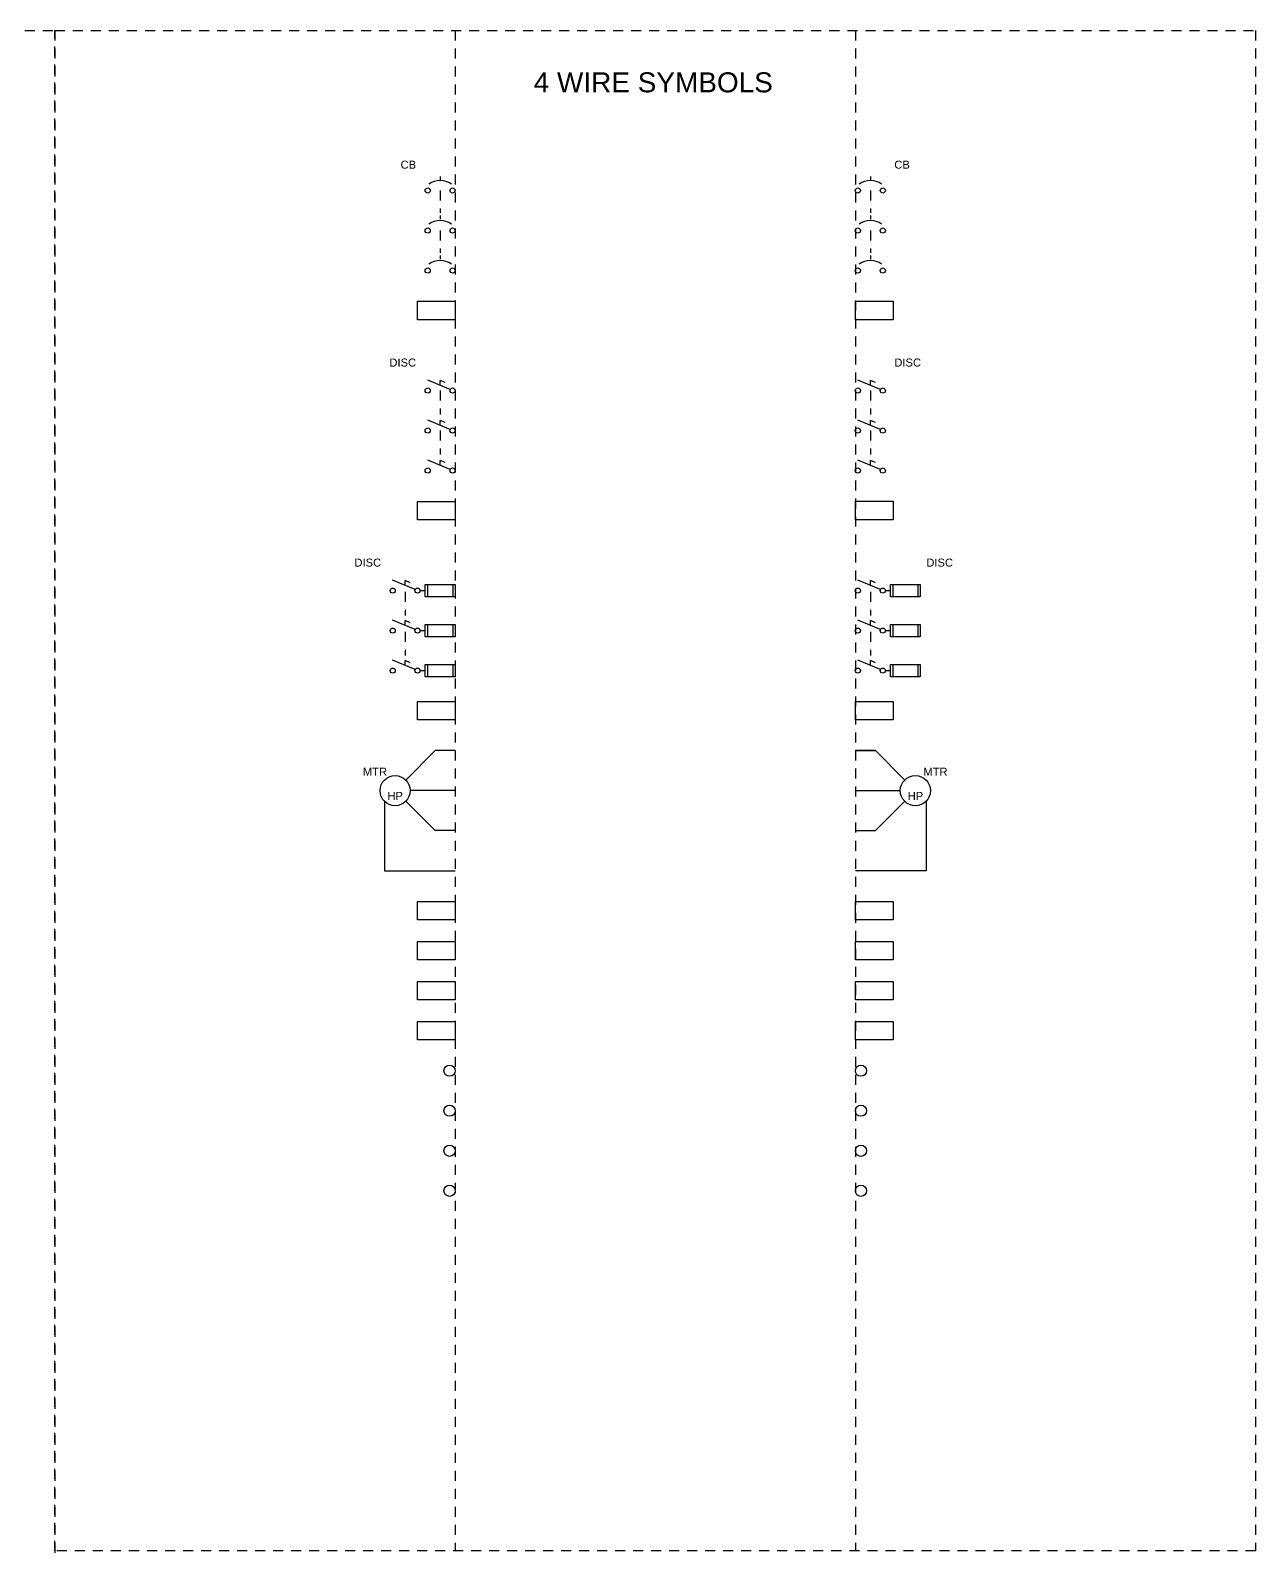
# Model space of a CAD drawing. Header units: inches. Extents: x 0 to 118, y -20 to 20.
# Drawn here: x 102.19 to 117.5, y -1.53 to 17.5 of the extents above; entities that cross this region are included whole.
import ezdxf
from ezdxf.enums import TextEntityAlignment as Align

# ---------------------------------------------------------------- set-up
doc = ezdxf.new("R2010")
doc.units = ezdxf.units.IN
doc.header["$MEASUREMENT"] = 0
doc.linetypes.add('HIDDEN2', pattern=[0.1875, 0.125, -0.0625])
for name, color, linetype in [('BORDER2', 220, 'HIDDEN2'), ('BREAKER CONNECT', 6, 'HIDDEN2'), ('WIRES', 7, 'Continuous')]:
    doc.layers.add(name, color=color, linetype=linetype)
doc.styles.add('INERCONNECT TABLES', font='arial.ttf', dxfattribs={"height": 0.1})
doc.styles.add('WD', font='arial.ttf', dxfattribs={"height": 1})

# ---------------------------------------------------------------- blocks, each defined once
blk = doc.blocks.new('CB-CB-CB-TB_Square_L')
blk.add_line((-0.188, 0.173), (-0.188, 0.126))
at = {"linetype": 'HIDDEN2'}
for p, q in [((-0.188, -0.313), (-0.188, -0.359)), ((-0.188, -0.813), (-0.188, -0.859))]:
    blk.add_line(p, q, dxfattribs=at)
blk.add_lwpolyline([(-0.472, -1.385), (0, -1.385), (0, -1.615), (-0.472, -1.615)], close=True)
for centre in [(-0.343, 0), (-0.032, 0), (-0.343, -0.5), (-0.032, -0.5), (-0.343, -1), (-0.032, -1)]:
    blk.add_circle(centre, 0.0322)
for centre in [(-0.188, -0.109), (-0.188, -0.609), (-0.188, -1.109)]:
    blk.add_arc(centre, 0.234, 53.1301, 126.8699)
at = {"layer": 'BREAKER CONNECT'}
for p, q in [((-0.188, 0), (-0.188, -0.281)), ((-0.188, -0.5), (-0.188, -0.781))]:
    blk.add_line(p, q, dxfattribs=at)
at = {"style": 'INERCONNECT TABLES', "flags": 8}
for tag, p in [('Tag1', (-0.488, 0.323)), ('Desc1', (-3.5, 0)), ('Desc2', (-3.5, -0.15)), ('Tag2', (-0.488, -0.163)), ('Desc3', (-3.5, -0.3)), ('Tag3', (-0.488, -0.663))]:
    blk.add_attdef(tag, text='', height=0.1, dxfattribs=at).set_placement(p, align=Align.MIDDLE_RIGHT)
blk.add_attdef('CB_Rating', text='', height=0.1, dxfattribs=at).set_placement((-0.188, 0.2), align=Align.CENTER)
at = {"flags": 9}
for tag, p, height, style in [('X2LINK', (-0.188, 0.219), 0.01, 'WD'), ('X4TERM01', (-0.375, 0), 0.0125, 'WD'), ('X8LINK', (-0.188, 0), 0.01, 'WD'), ('X1TERM02', (0, 0), 0.0125, 'WD'), ('FAMILY', (0.017, 0.152), 0.01, 'WD'), ('P/N', (0.017, 0.137), 0.01, 'INERCONNECT TABLES'), ('MFG', (0.017, 0.123), 0.01, 'INERCONNECT TABLES'), ('LOC', (0.018, 0.111), 0.01, 'INERCONNECT TABLES'), ('INST', (0.019, 0.097), 0.01, 'INERCONNECT TABLES'), ('X2LINK', (-0.188, -0.281), 0.01, 'WD'), ('X4TERM03', (-0.375, -0.5), 0.0125, 'WD'), ('X8LINK', (-0.188, -0.5), 0.01, 'WD'), ('X1TERM04', (0, -0.5), 0.0125, 'WD'), ('X2LINK', (-0.188, -0.781), 0.01, 'WD'), ('X4TERM05', (-0.375, -1), 0.0125, 'WD'), ('X8LINK', (-0.188, -1), 0.01, 'WD'), ('X1TERM06', (0, -1), 0.0125, 'WD'), ('X4TERM04', (-0.472, -1.5), 0.0125, 'WD'), ('X2TERM01', (-0.236, -1.385), 0.0125, 'WD'), ('X1TERM03', (0, -1.5), 0.0125, 'WD'), ('X8TERM01', (-0.236, -1.615), 0.0125, 'WD')]:
    blk.add_attdef(tag, p, '', height=height, dxfattribs=dict(at, style=style))
at = {"linetype": 'Continuous', "style": 'INERCONNECT TABLES', "flags": 8}
for tag, p in [('OuterTerm1', (-0.438, 0)), ('OuterTerm2', (-0.438, -0.5)), ('OuterTerm3', (-0.438, -1)), ('Tag4', (-0.572, -1.335))]:
    blk.add_attdef(tag, text='', height=0.1, dxfattribs=at).set_placement(p, align=Align.MIDDLE_RIGHT)
for tag, p in [('Term1', (0.062, -0.031)), ('Term2', (0.062, -0.531)), ('Term3', (0.062, -1.031))]:
    blk.add_attdef(tag, text='', height=0.1, dxfattribs=at).set_placement(p, align=Align.TOP_LEFT)
blk.add_attdef('Term4', text='', height=0.1, dxfattribs=at).set_placement((-0.236, -1.5), align=Align.MIDDLE_CENTER)
blk = doc.blocks.new('CB-CB-CB-TB_Square_R')
blk.add_line((0.188, 0.173), (0.188, 0.126))
at = {"linetype": 'HIDDEN2'}
for p, q in [((0.188, -0.313), (0.188, -0.359)), ((0.188, -0.813), (0.188, -0.859))]:
    blk.add_line(p, q, dxfattribs=at)
blk.add_lwpolyline([(0, -1.384), (0.472, -1.384), (0.472, -1.615), (0, -1.615)], close=True)
for centre in [(0.032, 0), (0.343, 0), (0.032, -0.5), (0.343, -0.5), (0.032, -1), (0.343, -1)]:
    blk.add_circle(centre, 0.0322)
for centre in [(0.188, -0.109), (0.188, -0.609), (0.188, -1.109)]:
    blk.add_arc(centre, 0.234, 53.1301, 126.8699)
at = {"layer": 'BREAKER CONNECT'}
for p, q in [((0.188, 0), (0.188, -0.281)), ((0.188, -0.5), (0.188, -0.781))]:
    blk.add_line(p, q, dxfattribs=at)
at = {"style": 'INERCONNECT TABLES', "flags": 8}
blk.add_attdef('CB_Rating', text='', height=0.1, dxfattribs=at).set_placement((0.188, 0.2), align=Align.CENTER)
at = {"flags": 9}
for tag, p, height, style in [('X2LINK', (0.188, 0.219), 0.01, 'WD'), ('X4TERM01', (0, 0), 0.0125, 'WD'), ('X8LINK', (0.188, 0), 0.01, 'WD'), ('X1TERM02', (0.375, 0), 0.0125, 'WD'), ('FAMILY', (0.392, 0.152), 0.01, 'WD'), ('P/N', (0.392, 0.137), 0.01, 'INERCONNECT TABLES'), ('MFG', (0.392, 0.123), 0.01, 'INERCONNECT TABLES'), ('INST', (0.392, 0.094), 0.01, 'INERCONNECT TABLES'), ('LOC', (0.393, 0.111), 0.01, 'INERCONNECT TABLES'), ('X2LINK', (0.188, -0.281), 0.01, 'WD'), ('X4TERM03', (0, -0.5), 0.0125, 'WD'), ('X8LINK', (0.188, -0.5), 0.01, 'WD'), ('X1TERM04', (0.375, -0.5), 0.0125, 'WD'), ('X2LINK', (0.188, -0.781), 0.01, 'WD'), ('X4TERM05', (0, -1), 0.0125, 'WD'), ('X8LINK', (0.188, -1), 0.01, 'WD'), ('X1TERM06', (0.375, -1), 0.0125, 'WD'), ('X4TERM01', (0, -1.5), 0.0125, 'WD'), ('X2TERM01', (0.236, -1.384), 0.0125, 'WD'), ('X1TERM01', (0.472, -1.5), 0.0125, 'WD'), ('X8TERM01', (0.236, -1.615), 0.0125, 'WD')]:
    blk.add_attdef(tag, p, '', height=height, dxfattribs=dict(at, style=style))
at = {"style": 'INERCONNECT TABLES', "flags": 8}
for tag, p in [('Tag1', (0.487, 0.323)), ('Desc1', (3.5, 0)), ('Tag2', (0.487, -0.163)), ('Desc2', (3.5, -0.2)), ('Desc3', (3.5, -0.4)), ('Tag3', (0.487, -0.663))]:
    blk.add_attdef(tag, text='', height=0.1, dxfattribs=at).set_placement(p, align=Align.MIDDLE_LEFT)
at = {"linetype": 'Continuous', "style": 'INERCONNECT TABLES', "flags": 8}
for tag, p in [('OuterTerm1', (0.438, 0)), ('OuterTerm2', (0.438, -0.5)), ('OuterTerm3', (0.438, -1)), ('Tag4', (0.572, -1.334))]:
    blk.add_attdef(tag, text='', height=0.1, dxfattribs=at).set_placement(p, align=Align.MIDDLE_LEFT)
for tag, p in [('Term1', (-0.062, -0.031)), ('Term2', (-0.062, -0.531)), ('Term3', (-0.062, -1.031))]:
    blk.add_attdef(tag, text='', height=0.1, dxfattribs=at).set_placement(p, align=Align.TOP_RIGHT)
blk.add_attdef('Term4', text='', height=0.1, dxfattribs=at).set_placement((0.236, -1.5), align=Align.MIDDLE_CENTER)
blk = doc.blocks.new('DISC-DISC-DISC-TB_Square_L')
for p, q in [((-0.062, 0.013), (-0.343, 0.13)), ((-0.188, 0.065), (-0.188, 0.125)), ((-0.125, 0.099), (-0.188, 0.125)), ((-0.062, -0.487), (-0.343, -0.37)), ((-0.188, -0.435), (-0.188, -0.375)), ((-0.125, -0.401), (-0.188, -0.375)), ((-0.062, -0.987), (-0.343, -0.87)), ((-0.188, -0.935), (-0.188, -0.875)), ((-0.125, -0.901), (-0.188, -0.875)), ((-0.472, -1.615), (-0.472, -1.385)), ((-0.472, -1.385), (0, -1.385)), ((0, -1.385), (0, -1.615)), ((0, -1.615), (-0.472, -1.615))]:
    blk.add_line(p, q)
for centre in [(-0.343, 0), (-0.032, 0), (-0.343, -0.5), (-0.032, -0.5), (-0.343, -1), (-0.032, -1)]:
    blk.add_circle(centre, 0.0322)
at = {"layer": 'BREAKER CONNECT'}
for p, q in [((-0.188, 0), (-0.188, -0.3)), ((-0.188, -0.5), (-0.188, -0.8))]:
    blk.add_line(p, q, dxfattribs=at)
at = {"style": 'INERCONNECT TABLES', "flags": 8}
for tag, p in [('Tag1', (-0.488, 0.35)), ('Desc1', (-3.5, 0)), ('Desc2', (-3.5, -0.15)), ('Tag2', (-0.488, -0.15)), ('Desc3', (-3.5, -0.3)), ('Tag3', (-0.488, -0.65))]:
    blk.add_attdef(tag, text='', height=0.1, dxfattribs=at).set_placement(p, align=Align.MIDDLE_RIGHT)
blk.add_attdef('DISC_Rating', text='', height=0.1, dxfattribs=at).set_placement((-0.188, 0.156), align=Align.CENTER)
at = {"linetype": 'Continuous', "style": 'INERCONNECT TABLES', "flags": 8}
for tag, p in [('OuterTerm1', (-0.438, 0)), ('OuterTerm2', (-0.438, -0.5)), ('OuterTerm3', (-0.438, -1)), ('Tag4', (-0.572, -1.335))]:
    blk.add_attdef(tag, text='', height=0.1, dxfattribs=at).set_placement(p, align=Align.MIDDLE_RIGHT)
at = {"style": 'WD', "flags": 9}
for tag, p, height in [('X4TERM01', (-0.375, 0), 0.0125), ('X2LINK', (-0.188, 0.125), 0.01), ('X1TERM02', (0, 0), 0.0125), ('Contact', (0.019, 0.04), 0.01), ('FAMILY', (0.019, 0.131), 0.01), ('INST', (0.027, 0.062), 0.01), ('X8LINK', (-0.188, -0.016), 0.01), ('X2LINK', (-0.188, -0.375), 0.01), ('X4TERM03', (-0.375, -0.5), 0.0125), ('X8LINK', (-0.188, -0.516), 0.01), ('X1TERM04', (0, -0.5), 0.0125), ('X2LINK', (-0.188, -0.875), 0.01), ('X4TERM05', (-0.375, -1), 0.0125), ('X8LINK', (-0.188, -1.016), 0.01), ('X1TERM06', (0, -1), 0.0125), ('X4TERM04', (-0.472, -1.5), 0.0125), ('X2TERM01', (-0.236, -1.385), 0.0125), ('X1TERM03', (0, -1.5), 0.0125), ('X8TERM01', (-0.236, -1.615), 0.0125)]:
    blk.add_attdef(tag, p, '', height=height, dxfattribs=at)
at = {"linetype": 'Continuous', "style": 'WD', "flags": 9}
for tag, p in [('MFG', (0.04, 0.089)), ('LOC', (0.04, 0.078)), ('P/N', (0.042, 0.108))]:
    blk.add_attdef(tag, text='', height=0.01, dxfattribs=at).set_placement(p, align=Align.CENTER)
at = {"linetype": 'Continuous', "style": 'INERCONNECT TABLES', "flags": 8}
for tag, p in [('Term1', (0.062, -0.031)), ('Term2', (0.062, -0.531)), ('Term3', (0.062, -1.031))]:
    blk.add_attdef(tag, text='', height=0.1, dxfattribs=at).set_placement(p, align=Align.TOP_LEFT)
blk.add_attdef('Term4', text='', height=0.1, dxfattribs=at).set_placement((-0.236, -1.5), align=Align.MIDDLE_CENTER)
blk = doc.blocks.new('DISC-DISC-DISC_Fuse-TB_Square_L')
for p, q in [((-0.499, 0.013), (-0.781, 0.13)), ((-0.625, 0.065), (-0.625, 0.125)), ((-0.562, 0.099), (-0.625, 0.125)), ((-0.438, 0), (-0.375, 0)), ((-0.375, -0.078), (-0.375, 0.078)), ((-0.375, 0.078), (0, 0.078)), ((-0.344, 0.078), (-0.344, -0.078)), ((-0.031, 0.078), (-0.031, -0.078)), ((0, 0.078), (0, -0.078)), ((0, -0.078), (-0.375, -0.078)), ((-0.499, -0.487), (-0.781, -0.37)), ((-0.625, -0.435), (-0.625, -0.375)), ((-0.562, -0.401), (-0.625, -0.375)), ((-0.438, -0.5), (-0.375, -0.5)), ((-0.375, -0.578), (-0.375, -0.422)), ((-0.375, -0.422), (0, -0.422)), ((-0.344, -0.422), (-0.344, -0.578)), ((-0.031, -0.422), (-0.031, -0.578)), ((0, -0.422), (0, -0.578)), ((0, -0.578), (-0.375, -0.578)), ((-0.499, -0.987), (-0.781, -0.87)), ((-0.625, -0.935), (-0.625, -0.875)), ((-0.562, -0.901), (-0.625, -0.875)), ((-0.375, -1.078), (-0.375, -0.922)), ((-0.375, -0.922), (0, -0.922)), ((-0.344, -0.922), (-0.344, -1.078)), ((-0.031, -0.922), (-0.031, -1.078)), ((0, -0.922), (0, -1.078)), ((-0.438, -1), (-0.375, -1)), ((0, -1.078), (-0.375, -1.078))]:
    blk.add_line(p, q)
blk.add_lwpolyline([(-0.472, -1.385), (0, -1.385), (0, -1.615), (-0.472, -1.615)], close=True)
for centre in [(-0.78, 0), (-0.47, 0), (-0.78, -0.5), (-0.47, -0.5), (-0.78, -1), (-0.47, -1)]:
    blk.add_circle(centre, 0.0322)
at = {"layer": 'BREAKER CONNECT'}
for p, q in [((-0.625, -0.016), (-0.625, -0.312)), ((-0.625, -0.516), (-0.625, -0.812))]:
    blk.add_line(p, q, dxfattribs=at)
at = {"style": 'INERCONNECT TABLES', "flags": 8}
for tag, p in [('Tag1', (-0.925, 0.35)), ('Tag2', (-0.925, -0.15)), ('Desc1', (-3.5, -0.35)), ('Desc2', (-3.5, -0.5)), ('Desc3', (-3.5, -0.65)), ('Tag3', (-0.925, -0.65))]:
    blk.add_attdef(tag, text='', height=0.1, dxfattribs=at).set_placement(p, align=Align.MIDDLE_RIGHT)
blk.add_attdef('DISC_Rating', text='', height=0.1, dxfattribs=at).set_placement((-0.625, 0.156), align=Align.CENTER)
at = {"linetype": 'Continuous', "style": 'INERCONNECT TABLES', "flags": 8}
for tag, p in [('OuterTerm1', (-0.875, 0)), ('OuterTerm2', (-0.875, -0.5)), ('OuterTerm3', (-0.875, -1)), ('Tag4', (-0.572, -1.335))]:
    blk.add_attdef(tag, text='', height=0.1, dxfattribs=at).set_placement(p, align=Align.MIDDLE_RIGHT)
at = {"style": 'WD', "flags": 9}
for tag, p, height in [('X4TERM01', (-0.812, 0), 0.0125), ('X2LINK', (-0.625, 0.156), 0.01), ('FAMILY', (-0.419, 0.131), 0.01), ('Contact', (-0.419, 0.044), 0.01), ('X1TERM02', (0, 0), 0.0125), ('X8LINK', (-0.625, -0.016), 0.01), ('X2LINK', (-0.625, -0.344), 0.01), ('X4TERM03', (-0.812, -0.5), 0.0125), ('X8LINK', (-0.625, -0.516), 0.01), ('X1TERM04', (0, -0.5), 0.0125), ('X4TERM05', (-0.812, -1), 0.0125), ('X8LINK', (-0.625, -1.016), 0.01), ('X1TERM06', (0, -1), 0.0125), ('X4TERM04', (-0.472, -1.5), 0.0125), ('X2TERM01', (-0.236, -1.385), 0.0125), ('X1TERM03', (0, -1.5), 0.0125)]:
    blk.add_attdef(tag, p, '', height=height, dxfattribs=at)
at = {"style": 'INERCONNECT TABLES', "flags": 8}
for tag, p in [('P1_Rating_FU', (-0.188, 0)), ('P2_Rating_FU', (-0.188, -0.5)), ('P3_Rating_FU', (-0.188, -1))]:
    blk.add_attdef(tag, text='', height=0.1, dxfattribs=at).set_placement(p, align=Align.MIDDLE)
at = {"linetype": 'Continuous', "style": 'WD', "flags": 9}
for tag, p in [('MFG', (-0.397, 0.089)), ('LOC', (-0.398, 0.076)), ('P/N', (-0.395, 0.108))]:
    blk.add_attdef(tag, text='', height=0.01, dxfattribs=at).set_placement(p, align=Align.CENTER)
blk.add_attdef('INST', (-0.412, 0.061), '', height=0.01, dxfattribs=at)
at = {"linetype": 'Continuous', "style": 'INERCONNECT TABLES', "flags": 8}
for tag, p in [('Term1', (0.062, -0.031)), ('Term2', (0.062, -0.531)), ('Term3', (0.062, -1.031))]:
    blk.add_attdef(tag, text='', height=0.1, dxfattribs=at).set_placement(p, align=Align.TOP_LEFT)
blk.add_attdef('Term4', text='', height=0.1, dxfattribs=at).set_placement((-0.236, -1.5), align=Align.MIDDLE_CENTER)
blk = doc.blocks.new('MTR_3PH_L')
blk.add_circle((-0.75, -0.5), 0.188)
at = {"layer": 'WIRES'}
for p, q in [((-0.617, -0.367), (-0.25, 0)), ((0, 0), (-0.25, 0)), ((0, -0.5), (-0.563, -0.5)), ((-0.883, -0.632), (-0.883, -1.5)), ((-0.25, -1), (-0.618, -0.632)), ((0, -1), (-0.25, -1)), ((-0.883, -1.5), (0, -1.5))]:
    blk.add_line(p, q, dxfattribs=at)
at = {"style": 'WD', "flags": 9}
for tag, p in [('X1TERM05', (0, 0)), ('X0TERM01', (-0.617, -0.367)), ('X1TERM02', (-0.563, -0.5)), ('X1TERM06', (0, -0.5)), ('X8TERM04', (-0.883, -0.632)), ('X0TERM03', (-0.618, -0.632)), ('X1TERM07', (0, -1)), ('X1TERM08', (0, -1.5))]:
    blk.add_attdef(tag, p, '', height=0.0125, dxfattribs=at)
at = {"style": 'INERCONNECT TABLES', "flags": 8}
for tag, p in [('Term1', (-0.25, -0.05)), ('Term2', (-0.25, -0.4)), ('Term4', (-0.25, -1.35))]:
    blk.add_attdef(tag, text='', height=0.1, dxfattribs=at).set_placement(p, align=Align.TOP_LEFT)
for tag, p in [('Tag1', (-0.85, -0.263)), ('Desc1', (-3.5, -0.6)), ('Desc2', (-3.5, -0.75)), ('Desc3', (-3.5, -0.9))]:
    blk.add_attdef(tag, text='', height=0.1, dxfattribs=at).set_placement(p, align=Align.MIDDLE_RIGHT)
at = {"linetype": 'Continuous', "style": 'WD', "flags": 9}
for tag, p in [('MFG', (-0.75, -0.36)), ('P/N', (-0.75, -0.341))]:
    blk.add_attdef(tag, text='', height=0.01, dxfattribs=at).set_placement(p, align=Align.MIDDLE)
for tag, height, style, flags, p in [('FAMILY', 0.01, 'WD', 9, (-0.724, -0.33)), ('Rating2', 0.1, 'INERCONNECT TABLES', 8, (-1.349, -0.5)), ('Rating1', 0.1, 'INERCONNECT TABLES', 8, (-0.75, -0.5))]:
    blk.add_attdef(tag, text='', height=height, dxfattribs=dict(style=style, flags=flags)).set_placement(p, align=Align.CENTER)
blk.add_attdef('LOC', text='', height=0.01, dxfattribs=at).set_placement((-0.721, -0.375), align=Align.CENTER)
at = {"style": 'INERCONNECT TABLES', "flags": 8}
for tag, p in [('Unit2', (-1.347, -0.516)), ('Unit1', (-0.749, -0.516))]:
    blk.add_attdef(tag, text='', height=0.1, dxfattribs=at).set_placement(p, align=Align.TOP_CENTER)
at = {"linetype": 'Continuous', "style": 'WD', "flags": 9}
blk.add_attdef('INST', (-0.75, -0.4), '', height=0.01, dxfattribs=at)
at = {"style": 'INERCONNECT TABLES', "flags": 8}
blk.add_attdef('Term3', text='', height=0.1, dxfattribs=at).set_placement((-0.25, -0.98), align=Align.BOTTOM_LEFT)
blk = doc.blocks.new('MTR_3PH_R')
blk.add_line((0.25, 0), (0, 0))
blk.add_circle((0.75, -0.5), 0.188)
at = {"layer": 'WIRES'}
for p, q in [((0, 0), (0.25, 0)), ((0.617, -0.367), (0.25, 0)), ((0, -0.5), (0.562, -0.5)), ((0.25, -1), (0.618, -0.632)), ((0.883, -0.632), (0.883, -1.5)), ((0, -1), (0.25, -1)), ((0.883, -1.5), (0, -1.5))]:
    blk.add_line(p, q, dxfattribs=at)
at = {"style": 'WD', "flags": 9}
for tag, p in [('X4TERM05', (0, 0)), ('X4TERM06', (0, -0.5)), ('X4TERM07', (0, -1)), ('X4TERM08', (0, -1.5))]:
    blk.add_attdef(tag, text='', height=0.0125, dxfattribs=at).set_placement(p, align=Align.RIGHT)
at = {"style": 'INERCONNECT TABLES', "flags": 8}
for tag, p in [('Term1', (0.25, -0.05)), ('Term2', (0.25, -0.4)), ('Term4', (0.25, -1.35))]:
    blk.add_attdef(tag, text='', height=0.1, dxfattribs=at).set_placement(p, align=Align.TOP_RIGHT)
at = {"style": 'WD', "flags": 9}
for tag, p in [('X0TERM01', (0.617, -0.367)), ('X4TERM02', (0.562, -0.5)), ('X0TERM03', (0.618, -0.632)), ('X0TERM04', (0.883, -0.632))]:
    blk.add_attdef(tag, p, '', height=0.0125, dxfattribs=at)
for tag, height, style, flags, p in [('FAMILY', 0.01, 'WD', 9, (0.745, -0.33)), ('Rating1', 0.1, 'INERCONNECT TABLES', 8, (0.75, -0.5)), ('Rating2', 0.1, 'INERCONNECT TABLES', 8, (1.35, -0.5))]:
    blk.add_attdef(tag, text='', height=height, dxfattribs=dict(style=style, flags=flags)).set_placement(p, align=Align.CENTER)
at = {"linetype": 'Continuous', "style": 'WD', "flags": 9}
for tag, p in [('MFG', (0.75, -0.36)), ('P/N', (0.75, -0.341))]:
    blk.add_attdef(tag, text='', height=0.01, dxfattribs=at).set_placement(p, align=Align.MIDDLE)
blk.add_attdef('LOC', text='', height=0.01, dxfattribs=at).set_placement((0.75, -0.375), align=Align.CENTER)
at = {"style": 'INERCONNECT TABLES', "flags": 8}
for tag, p in [('Tag1', (0.85, -0.263)), ('Desc1', (3.5, -0.6)), ('Desc2', (3.5, -0.75)), ('Desc3', (3.5, -0.9))]:
    blk.add_attdef(tag, text='', height=0.1, dxfattribs=at).set_placement(p, align=Align.MIDDLE_LEFT)
for tag, p in [('Unit1', (0.751, -0.516)), ('Unit2', (1.351, -0.516))]:
    blk.add_attdef(tag, text='', height=0.1, dxfattribs=at).set_placement(p, align=Align.TOP_CENTER)
at = {"linetype": 'Continuous', "style": 'WD', "flags": 9}
blk.add_attdef('INST', (0.736, -0.391), '', height=0.01, dxfattribs=at)
at = {"style": 'INERCONNECT TABLES', "flags": 8}
blk.add_attdef('Term3', text='', height=0.1, dxfattribs=at).set_placement((0.25, -0.95), align=Align.BOTTOM_RIGHT)
blk = doc.blocks.new('TB-TB-TB-TB_Square_L')
for points in [[(-0.472, 0.115), (0, 0.115), (0, -0.115), (-0.472, -0.115)], [(-0.472, -0.385), (0, -0.385), (0, -0.615), (-0.472, -0.615)], [(-0.472, -0.885), (0, -0.885), (0, -1.115), (-0.472, -1.115)], [(-0.472, -1.385), (0, -1.385), (0, -1.615), (-0.472, -1.615)]]:
    blk.add_lwpolyline(points, close=True)
at = {"linetype": 'Continuous', "style": 'INERCONNECT TABLES', "flags": 8}
for tag, p in [('Tag1', (-0.572, 0.165)), ('Tag2', (-0.572, -0.335)), ('Desc2', (-3.5, -0.75)), ('Desc3', (-3.5, -0.9)), ('Tag3', (-0.572, -0.835)), ('Tag4', (-0.572, -1.335))]:
    blk.add_attdef(tag, text='', height=0.1, dxfattribs=at).set_placement(p, align=Align.MIDDLE_RIGHT)
at = {"style": 'WD', "flags": 9}
for tag, p in [('X4TERM01', (-0.472, 0)), ('X2TERM01', (-0.236, 0.115)), ('X1TERM01', (0, 0)), ('X8TERM01', (-0.236, -0.115)), ('X2TERM02', (-0.236, -0.385)), ('X4TERM02', (-0.472, -0.5)), ('X1TERM02', (0, -0.5)), ('X8TERM02', (-0.236, -0.615)), ('X2TERM03', (-0.236, -0.885)), ('X4TERM03', (-0.472, -1)), ('X8TERM03', (-0.236, -1.115)), ('X1TERM03', (0, -1)), ('X4TERM04', (-0.472, -1.5)), ('X2TERM04', (-0.236, -1.385)), ('X1TERM04', (0, -1.5)), ('X8TERM04', (-0.236, -1.615))]:
    blk.add_attdef(tag, p, '', height=0.0125, dxfattribs=at)
at = {"linetype": 'Continuous', "style": 'INERCONNECT TABLES', "flags": 8}
for tag, p in [('Term1', (-0.236, 0)), ('Term2', (-0.236, -0.5)), ('Term3', (-0.236, -1)), ('Term4', (-0.236, -1.5))]:
    blk.add_attdef(tag, text='', height=0.1, dxfattribs=at).set_placement(p, align=Align.MIDDLE_CENTER)
at = {"linetype": 'Continuous', "style": 'INERCONNECT TABLES', "flags": 9}
for tag, p in [('LOC', (-0.32, 0.091)), ('P/N', (-0.319, 0.104)), ('INST', (-0.319, 0.074))]:
    blk.add_attdef(tag, p, '', height=0.01, dxfattribs=at)
at = {"style": 'WD', "width": 0.7, "flags": 9}
blk.add_attdef('FAMILY', (-0.319, 0.132), '', height=0.01, dxfattribs=at)
at = {"linetype": 'Continuous', "style": 'INERCONNECT TABLES', "flags": 9}
blk.add_attdef('MFG', text='', height=0.01, dxfattribs=at).set_placement((-0.288, 0.119), align=Align.RIGHT)
at = {"style": 'INERCONNECT TABLES', "flags": 8}
blk.add_attdef('Desc1', text='', height=0.1, dxfattribs=at).set_placement((-3.5, -0.6), align=Align.MIDDLE_RIGHT)
blk = doc.blocks.new('TB-TB-TB-TB_Square_R')
for points in [[(0, 0.115), (0.472, 0.115), (0.472, -0.115), (0, -0.115)], [(0, -0.385), (0.472, -0.385), (0.472, -0.615), (0, -0.615)], [(0, -0.885), (0.472, -0.885), (0.472, -1.115), (0, -1.115)], [(0, -1.385), (0.472, -1.385), (0.472, -1.615), (0, -1.615)]]:
    blk.add_lwpolyline(points, close=True)
at = {"linetype": 'Continuous', "style": 'INERCONNECT TABLES', "flags": 8}
for tag, p in [('Tag1', (0.572, 0.165)), ('Tag2', (0.572, -0.335)), ('Desc2', (3.5, -0.75)), ('Tag3', (0.572, -0.835)), ('Desc3', (3.5, -0.9)), ('Tag4', (0.572, -1.335))]:
    blk.add_attdef(tag, text='', height=0.1, dxfattribs=at).set_placement(p, align=Align.MIDDLE_LEFT)
at = {"linetype": 'Continuous', "style": 'INERCONNECT TABLES', "flags": 9}
for tag, p in [('LOC', (-0.041, 0.018)), ('P/N', (-0.041, 0.03)), ('INST', (-0.041, 0.005))]:
    blk.add_attdef(tag, p, '', height=0.01, dxfattribs=at)
at = {"style": 'WD', "width": 0.7, "flags": 9}
blk.add_attdef('FAMILY', (-0.04, 0.065), '', height=0.01, dxfattribs=at)
at = {"linetype": 'Continuous', "style": 'INERCONNECT TABLES', "flags": 9}
blk.add_attdef('MFG', text='', height=0.01, dxfattribs=at).set_placement((-0.007, 0.049), align=Align.RIGHT)
at = {"style": 'WD', "flags": 9}
for tag, p in [('X4TERM01', (0, 0)), ('X2TERM01', (0.236, 0.115)), ('X1TERM01', (0.472, 0)), ('X8TERM01', (0.236, -0.115)), ('X2TERM02', (0.236, -0.385)), ('X4TERM02', (0, -0.5)), ('X1TERM02', (0.472, -0.5)), ('X8TERM02', (0.236, -0.615)), ('X2TERM03', (0.236, -0.885)), ('X4TERM03', (0, -1)), ('X8TERM03', (0.236, -1.115)), ('X1TERM03', (0.472, -1)), ('X4TERM04', (0, -1.5)), ('X2TERM04', (0.236, -1.385)), ('X1TERM04', (0.472, -1.5)), ('X8TERM04', (0.236, -1.615))]:
    blk.add_attdef(tag, p, '', height=0.0125, dxfattribs=at)
at = {"linetype": 'Continuous', "style": 'INERCONNECT TABLES', "flags": 8}
for tag, p in [('Term1', (0.236, 0)), ('Term2', (0.236, -0.5)), ('Term3', (0.236, -1)), ('Term4', (0.236, -1.5))]:
    blk.add_attdef(tag, text='', height=0.1, dxfattribs=at).set_placement(p, align=Align.MIDDLE_CENTER)
at = {"style": 'INERCONNECT TABLES', "flags": 8}
blk.add_attdef('Desc1', text='', height=0.1, dxfattribs=at).set_placement((3.5, -0.6), align=Align.MIDDLE_LEFT)
blk = doc.blocks.new('TB-TB-TB-TB_Round_L')
for centre in [(-0.07, 0), (-0.07, -0.5), (-0.07, -1), (-0.07, -1.5)]:
    blk.add_circle(centre, 0.0699)
at = {"linetype": 'Continuous', "style": 'INERCONNECT TABLES', "flags": 8}
for tag, p in [('Tag1', (-0.17, 0.145)), ('Term1', (-0.221, 0)), ('Tag2', (-0.17, -0.355)), ('Term2', (-0.221, -0.5)), ('Desc2', (-3.5, -0.75)), ('Desc3', (-3.5, -0.9)), ('Term3', (-0.221, -1)), ('Tag3', (-0.17, -0.855)), ('Tag4', (-0.17, -1.355)), ('Term4', (-0.221, -1.5))]:
    blk.add_attdef(tag, text='', height=0.1, dxfattribs=at).set_placement(p, align=Align.MIDDLE_RIGHT)
at = {"flags": 9}
for tag, p, height, style in [('X4TERM01', (-0.14, 0), 0.0125, 'WD'), ('X2TERM01', (-0.07, 0.07), 0.0125, 'WD'), ('X1TERM01', (0, 0), 0.0125, 'WD'), ('X8TERM01', (-0.07, -0.07), 0.0125, 'WD'), ('INST', (0.048, -0.098), 0.01, 'INERCONNECT TABLES'), ('FAMILY', (0.051, -0.033), 0.01, 'INERCONNECT TABLES'), ('X4TERM02', (-0.14, -0.5), 0.0125, 'WD'), ('X2TERM02', (-0.07, -0.43), 0.0125, 'WD'), ('X8TERM02', (-0.07, -0.57), 0.0125, 'WD'), ('X1TERM02', (0, -0.5), 0.0125, 'WD'), ('X2TERM03', (-0.07, -0.93), 0.0125, 'WD'), ('X4TERM03', (-0.14, -1), 0.0125, 'WD'), ('X8TERM03', (-0.07, -1.07), 0.0125, 'WD'), ('X1TERM03', (0, -1), 0.0125, 'WD'), ('X4TERM04', (-0.14, -1.5), 0.0125, 'WD'), ('X2TERM04', (-0.07, -1.43), 0.0125, 'WD'), ('X1TERM04', (0, -1.5), 0.0125, 'WD'), ('X8TERM04', (-0.07, -1.57), 0.0125, 'WD')]:
    blk.add_attdef(tag, p, '', height=height, dxfattribs=dict(at, style=style))
at = {"linetype": 'Continuous', "style": 'INERCONNECT TABLES', "flags": 9}
blk.add_attdef('MFG', text='', height=0.01, dxfattribs=at).set_placement((0.079, -0.048), align=Align.RIGHT)
for tag, p in [('P/N', (0.048, -0.065)), ('LOC', (0.049, -0.078))]:
    blk.add_attdef(tag, p, '', height=0.01, dxfattribs=at)
at = {"style": 'INERCONNECT TABLES', "flags": 8}
blk.add_attdef('Desc1', text='', height=0.1, dxfattribs=at).set_placement((-3.5, -0.6), align=Align.MIDDLE_RIGHT)
blk = doc.blocks.new('TB-TB-TB-TB_Round_R')
for centre in [(0.07, 0), (0.07, -0.5), (0.07, -1), (0.07, -1.5)]:
    blk.add_circle(centre, 0.0699)
at = {"linetype": 'Continuous', "style": 'INERCONNECT TABLES', "flags": 8}
for tag, p in [('Tag1', (0.17, 0.145)), ('Term1', (0.221, 0)), ('Tag2', (0.17, -0.355)), ('Term2', (0.221, -0.5)), ('Desc2', (3.5, -0.75)), ('Tag3', (0.17, -0.855)), ('Term3', (0.221, -1)), ('Desc3', (3.5, -0.9)), ('Tag4', (0.17, -1.355)), ('Term4', (0.221, -1.5))]:
    blk.add_attdef(tag, text='', height=0.1, dxfattribs=at).set_placement(p, align=Align.MIDDLE_LEFT)
at = {"flags": 9}
for tag, p, height, style in [('X4TERM01', (0, 0), 0.0125, 'WD'), ('X2TERM01', (0.07, 0.07), 0.0125, 'WD'), ('X1TERM01', (0.14, 0), 0.0125, 'WD'), ('X8TERM01', (0.07, -0.07), 0.0125, 'WD'), ('FAMILY', (0.19, -0.033), 0.01, 'INERCONNECT TABLES'), ('X4TERM02', (0, -0.5), 0.0125, 'WD'), ('X2TERM02', (0.07, -0.43), 0.0125, 'WD'), ('X8TERM02', (0.07, -0.57), 0.0125, 'WD'), ('X1TERM02', (0.14, -0.5), 0.0125, 'WD'), ('X2TERM03', (0.07, -0.93), 0.0125, 'WD'), ('X4TERM03', (0, -1), 0.0125, 'WD'), ('X8TERM03', (0.07, -1.07), 0.0125, 'WD'), ('X1TERM03', (0.14, -1), 0.0125, 'WD'), ('X4TERM04', (0, -1.5), 0.0125, 'WD'), ('X2TERM04', (0.07, -1.43), 0.0125, 'WD'), ('X1TERM04', (0.14, -1.5), 0.0125, 'WD'), ('X8TERM04', (0.07, -1.57), 0.0125, 'WD')]:
    blk.add_attdef(tag, p, '', height=height, dxfattribs=dict(at, style=style))
at = {"linetype": 'Continuous', "style": 'INERCONNECT TABLES', "flags": 9}
blk.add_attdef('MFG', text='', height=0.01, dxfattribs=at).set_placement((0.219, -0.048), align=Align.RIGHT)
for tag, p in [('P/N', (0.188, -0.065)), ('LOC', (0.189, -0.078)), ('INST', (0.189, -0.097))]:
    blk.add_attdef(tag, p, '', height=0.01, dxfattribs=at)
at = {"style": 'INERCONNECT TABLES', "flags": 8}
blk.add_attdef('Desc1', text='', height=0.1, dxfattribs=at).set_placement((3.5, -0.6), align=Align.MIDDLE_LEFT)
blk = doc.blocks.new('DISC-DISC-DISC_Fuse-TB_Square_R')
for p, q in [((0.313, 0.013), (0.032, 0.13)), ((0.25, 0.099), (0.188, 0.125)), ((0.188, 0.065), (0.188, 0.125)), ((0.375, 0), (0.438, 0)), ((0.438, 0.078), (0.812, 0.078)), ((0.438, -0.078), (0.438, 0.078)), ((0.469, 0.078), (0.469, -0.078)), ((0.781, 0.078), (0.781, -0.078)), ((0.812, 0.078), (0.812, -0.078)), ((0.812, -0.078), (0.438, -0.078)), ((0.313, -0.487), (0.032, -0.37)), ((0.25, -0.401), (0.188, -0.375)), ((0.188, -0.435), (0.188, -0.375)), ((0.375, -0.5), (0.438, -0.5)), ((0.438, -0.422), (0.812, -0.422)), ((0.438, -0.578), (0.438, -0.422)), ((0.469, -0.422), (0.469, -0.578)), ((0.781, -0.422), (0.781, -0.578)), ((0.812, -0.422), (0.812, -0.578)), ((0.812, -0.578), (0.438, -0.578)), ((0.313, -0.987), (0.032, -0.87)), ((0.25, -0.901), (0.188, -0.875)), ((0.188, -0.935), (0.188, -0.875)), ((0.438, -0.922), (0.812, -0.922)), ((0.438, -1.078), (0.438, -0.922)), ((0.469, -0.922), (0.469, -1.078)), ((0.781, -0.922), (0.781, -1.078)), ((0.812, -0.922), (0.812, -1.078)), ((0.375, -1), (0.438, -1)), ((0.812, -1.078), (0.438, -1.078))]:
    blk.add_line(p, q)
blk.add_lwpolyline([(0, -1.384), (0.472, -1.384), (0.472, -1.615), (0, -1.615)], close=True)
for centre in [(0.032, 0), (0.343, 0), (0.032, -0.5), (0.343, -0.5), (0.032, -1), (0.343, -1)]:
    blk.add_circle(centre, 0.0322)
at = {"layer": 'BREAKER CONNECT'}
for p, q in [((0.188, -0.016), (0.188, -0.312)), ((0.188, -0.516), (0.188, -0.812))]:
    blk.add_line(p, q, dxfattribs=at)
at = {"style": 'INERCONNECT TABLES'}
blk.add_attdef('Tag1', text='', height=0.1, dxfattribs=at).set_placement((0.887, 0.35), align=Align.MIDDLE_LEFT)
blk.add_attdef('DISC_Rating', text='', height=0.1, dxfattribs=at).set_placement((0.188, 0.156), align=Align.CENTER)
at = {"style": 'WD', "flags": 9}
for tag, p, height in [('X4TERM01', (0, 0), 0.0125), ('X2LINK', (0.188, 0.156), 0.01), ('Contact', (0.394, 0.044), 0.01), ('FAMILY', (0.394, 0.131), 0.01), ('X1TERM02', (0.812, 0), 0.0125), ('X8LINK', (0.188, -0.016), 0.01), ('X2LINK', (0.188, -0.344), 0.01), ('X4TERM03', (0, -0.5), 0.0125), ('X8LINK', (0.188, -0.516), 0.01), ('X1TERM04', (0.812, -0.5), 0.0125), ('X4TERM05', (0, -1), 0.0125), ('X8LINK', (0.188, -1.016), 0.01), ('X1TERM06', (0.812, -1), 0.0125), ('X4TERM01', (0, -1.5), 0.0125), ('X1TERM01', (0.472, -1.5), 0.0125), ('X8TERM01', (0.236, -1.615), 0.0125)]:
    blk.add_attdef(tag, p, '', height=height, dxfattribs=at)
at = {"style": 'INERCONNECT TABLES', "flags": 8}
for tag, p in [('P1_Rating_FU', (0.625, 0)), ('P2_Rating_FU', (0.625, -0.5)), ('P3_Rating_FU', (0.625, -1))]:
    blk.add_attdef(tag, text='', height=0.1, dxfattribs=at).set_placement(p, align=Align.MIDDLE)
at = {"linetype": 'Continuous', "style": 'WD', "flags": 9}
for tag, p in [('MFG', (0.415, 0.089)), ('LOC', (0.414, 0.076)), ('P/N', (0.417, 0.108))]:
    blk.add_attdef(tag, text='', height=0.01, dxfattribs=at).set_placement(p, align=Align.CENTER)
blk.add_attdef('INST', (0.4, 0.06), '', height=0.01, dxfattribs=at)
at = {"linetype": 'Continuous', "style": 'INERCONNECT TABLES', "flags": 8}
for tag, p in [('OuterTerm1', (0.873, 0)), ('OuterTerm2', (0.873, -0.5)), ('OuterTerm3', (0.873, -1)), ('Tag4', (0.572, -1.334))]:
    blk.add_attdef(tag, text='', height=0.1, dxfattribs=at).set_placement(p, align=Align.MIDDLE_LEFT)
for tag, p in [('Term1', (-0.062, -0.031)), ('Term2', (-0.062, -0.531)), ('Term3', (-0.062, -1.031))]:
    blk.add_attdef(tag, text='', height=0.1, dxfattribs=at).set_placement(p, align=Align.TOP_RIGHT)
at = {"style": 'INERCONNECT TABLES', "flags": 8}
for tag, p in [('Tag2', (0.887, -0.15)), ('Desc1', (3.5, -0.35)), ('Desc2', (3.5, -0.5)), ('Tag3', (0.887, -0.65)), ('Desc3', (3.5, -0.65))]:
    blk.add_attdef(tag, text='', height=0.1, dxfattribs=at).set_placement(p, align=Align.MIDDLE_LEFT)
at = {"linetype": 'Continuous', "style": 'INERCONNECT TABLES', "flags": 8}
blk.add_attdef('Term4', text='', height=0.1, dxfattribs=at).set_placement((0.236, -1.5), align=Align.MIDDLE_CENTER)
blk = doc.blocks.new('DISC-DISC-DISC-TB_Square_R')
for p, q in [((0.313, 0.013), (0.032, 0.13)), ((0.188, 0.065), (0.188, 0.125)), ((0.25, 0.099), (0.188, 0.125)), ((0.313, -0.487), (0.032, -0.37)), ((0.188, -0.435), (0.188, -0.375)), ((0.25, -0.401), (0.188, -0.375)), ((0.313, -0.987), (0.032, -0.87)), ((0.188, -0.935), (0.188, -0.875)), ((0.25, -0.901), (0.188, -0.875))]:
    blk.add_line(p, q)
blk.add_lwpolyline([(0, -1.384), (0.472, -1.384), (0.472, -1.615), (0, -1.615)], close=True)
for centre in [(0.032, 0), (0.343, 0), (0.032, -0.5), (0.343, -0.5), (0.032, -1), (0.343, -1)]:
    blk.add_circle(centre, 0.0322)
at = {"layer": 'BREAKER CONNECT'}
for p, q in [((0.188, 0), (0.188, -0.3)), ((0.188, -0.5), (0.188, -0.8))]:
    blk.add_line(p, q, dxfattribs=at)
at = {"style": 'INERCONNECT TABLES'}
blk.add_attdef('Tag1', text='', height=0.1, dxfattribs=at).set_placement((0.487, 0.35), align=Align.MIDDLE_LEFT)
blk.add_attdef('DISC_Rating', text='', height=0.1, dxfattribs=at).set_placement((0.188, 0.156), align=Align.CENTER)
at = {"style": 'WD', "flags": 9}
for tag, p, height in [('X4TERM01', (0, 0), 0.0125), ('X2LINK', (0.188, 0.125), 0.01), ('X1TERM02', (0.375, 0), 0.0125), ('Contact', (0.394, 0.04), 0.01), ('FAMILY', (0.394, 0.131), 0.01), ('X8LINK', (0.188, -0.016), 0.01), ('X2LINK', (0.188, -0.375), 0.01), ('X4TERM03', (0, -0.5), 0.0125), ('X8LINK', (0.188, -0.516), 0.01), ('X1TERM04', (0.375, -0.5), 0.0125), ('X2LINK', (0.188, -0.875), 0.01), ('X4TERM05', (0, -1), 0.0125), ('X8LINK', (0.188, -1.016), 0.01), ('X1TERM06', (0.375, -1), 0.0125), ('X4TERM01', (0, -1.5), 0.0125), ('X2TERM01', (0.236, -1.384), 0.0125), ('X1TERM01', (0.472, -1.5), 0.0125), ('X8TERM01', (0.236, -1.615), 0.0125)]:
    blk.add_attdef(tag, p, '', height=height, dxfattribs=at)
at = {"linetype": 'Continuous', "style": 'WD', "flags": 9}
for tag, p in [('MFG', (0.415, 0.089)), ('LOC', (0.415, 0.078)), ('P/N', (0.417, 0.108))]:
    blk.add_attdef(tag, text='', height=0.01, dxfattribs=at).set_placement(p, align=Align.CENTER)
blk.add_attdef('INST', (0.4, 0.063), '', height=0.01, dxfattribs=at)
at = {"linetype": 'Continuous', "style": 'INERCONNECT TABLES', "flags": 8}
for tag, p in [('OuterTerm1', (0.438, 0)), ('OuterTerm2', (0.438, -0.5)), ('OuterTerm3', (0.438, -1)), ('Tag4', (0.572, -1.334))]:
    blk.add_attdef(tag, text='', height=0.1, dxfattribs=at).set_placement(p, align=Align.MIDDLE_LEFT)
for tag, p in [('Term1', (-0.062, -0.031)), ('Term2', (-0.062, -0.531)), ('Term3', (-0.062, -1.031))]:
    blk.add_attdef(tag, text='', height=0.1, dxfattribs=at).set_placement(p, align=Align.TOP_RIGHT)
at = {"style": 'INERCONNECT TABLES', "flags": 8}
for tag, p in [('Tag2', (0.487, -0.15)), ('Desc1', (3.5, -0.35)), ('Desc2', (3.5, -0.5)), ('Tag3', (0.487, -0.65)), ('Desc3', (3.5, -0.65))]:
    blk.add_attdef(tag, text='', height=0.1, dxfattribs=at).set_placement(p, align=Align.MIDDLE_LEFT)
at = {"linetype": 'Continuous', "style": 'INERCONNECT TABLES', "flags": 8}
blk.add_attdef('Term4', text='', height=0.1, dxfattribs=at).set_placement((0.236, -1.5), align=Align.MIDDLE_CENTER)

msp = doc.modelspace()

# ---------------------------------------------------------------- linework, layer by layer
at = {"layer": 'BORDER2'}
for p, q in [((107.5, 17.5), (107.5, -1.5)), ((112.5, 17.5), (112.5, -1.5))]:
    msp.add_line(p, q, dxfattribs=at)
for points in [[(87.5, 17.5), (102.5, 17.5), (102.5, -15.05), (87.5, -15.05)], [(102.5, 17.5), (117.5, 17.5), (117.5, -1.5), (102.5, -1.5)]]:
    msp.add_lwpolyline(points, close=True, dxfattribs=at)

# ---------------------------------------------------------------- block references
for name, p, values in [('CB-CB-CB-TB_Square_L', (107.5, 15.5), {'Tag1': 'CB'}), ('CB-CB-CB-TB_Square_R', (112.5, 15.5), {'Tag1': 'CB'}), ('DISC-DISC-DISC-TB_Square_L', (107.5, 13), {'Tag1': 'DISC'}), ('DISC-DISC-DISC-TB_Square_R', (112.5, 13), {'Tag1': 'DISC'}), ('DISC-DISC-DISC_Fuse-TB_Square_L', (107.5, 10.5), {'Tag1': 'DISC'}), ('DISC-DISC-DISC_Fuse-TB_Square_R', (112.5, 10.5), {'Tag1': 'DISC'}), ('MTR_3PH_L', (107.5, 8.5), {'Tag1': 'MTR', 'Unit1': 'HP'}), ('MTR_3PH_R', (112.5, 8.5), {'Tag1': 'MTR', 'Unit1': 'HP'})]:
    msp.add_blockref(name, p).add_auto_attribs(values)
for name, p in [('TB-TB-TB-TB_Square_L', (107.5, 6.5)), ('TB-TB-TB-TB_Square_R', (112.5, 6.5)), ('TB-TB-TB-TB_Round_L', (107.5, 4.5)), ('TB-TB-TB-TB_Round_R', (112.5, 4.5))]:
    msp.add_blockref(name, p)

# ---------------------------------------------------------------- texts
at = {"insert": (109.975, 16.85), "char_height": 0.25, "attachment_point": 5, "style": 'INERCONNECT TABLES'}
msp.add_mtext_dynamic_manual_height_columns('4 WIRE SYMBOLS', width=5.45, gutter_width=0.5, heights=[3.209], dxfattribs=at)

doc.saveas('drawing.dxf')
